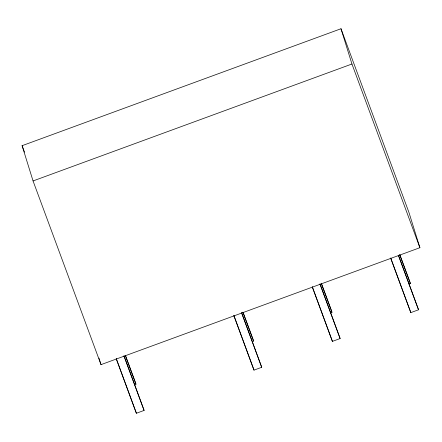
<?xml version="1.0" encoding="UTF-8"?>
<svg xmlns="http://www.w3.org/2000/svg" width="442" height="442" viewBox="0 0 442 442"><rect width="100%" height="100%" fill="white"/><g stroke="black" fill="none" stroke-linecap="round" stroke-linejoin="round"><path stroke-width="0.66" d="M22.1 145.683L340.992 28.741L408.944 212.436L419.9 247.702L101.008 364.644L33.056 180.949L22.1 145.683L24.492 152.153M33.056 180.949L351.948 64.007L340.992 28.741M134.666 384.678L135.954 384.208L135.39 382.396L125.418 355.434M252.283 341.544L253.57 341.075L253.006 339.268L243.034 312.306M330.693 312.792L331.981 312.317L331.417 310.511L321.444 283.549M409.104 284.035L410.391 283.565L409.828 281.758L399.855 254.796M116.196 358.694L136.385 413.259L144.103 410.43L124.064 355.981M233.812 315.56L254.001 370.125L261.719 367.296L241.686 312.848M312.223 286.808L332.412 341.373L340.13 338.544L320.096 284.096M390.634 258.051L410.822 312.616L418.541 309.787L398.507 255.338M351.948 64.007L419.9 247.702M399.706 254.675L410.391 283.565M398.353 255.222L418.541 309.787M390.789 258.167L410.822 312.616M321.295 283.433L331.981 312.317M319.942 283.974L340.13 338.544M312.378 286.924L332.412 341.373M242.885 312.185L253.57 341.075M241.531 312.732L261.719 367.296M233.967 315.676L254.001 370.125M125.268 355.318L135.954 384.208M123.915 355.86L144.103 410.43M116.351 358.81L136.385 413.259M98.98 358.114L101.008 364.644"/></g></svg>
